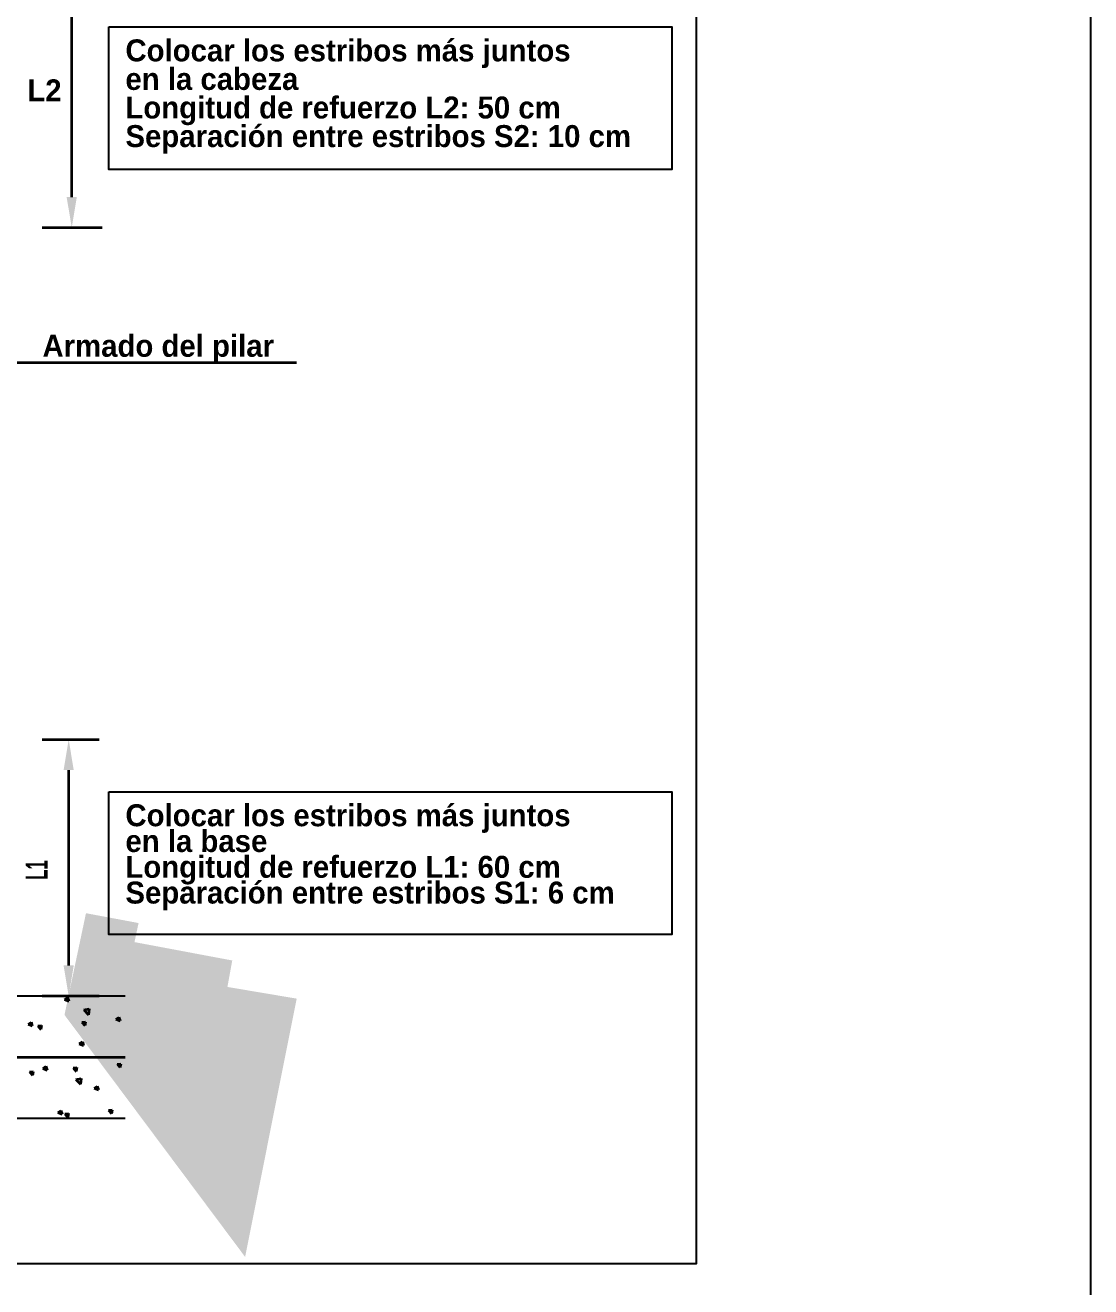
# Model space of a CAD drawing. Extents: x 2455 to 9764, y -806 to 181.
# Drawn here: x 4842.6 to 4848.36, y -577.06 to -570.25 of the extents above; entities that cross this region are included whole.
import ezdxf
from ezdxf.enums import TextEntityAlignment as Align

# ---------------------------------------------------------------- set-up
doc = ezdxf.new("R2010")
doc.units = 0
doc.header["$LTSCALE"] = 0.2
doc.header["$MEASUREMENT"] = 0
doc.linetypes.add('CONTINUA', pattern=[0])
doc.layers.add('0-CYPE2', color=4, linetype='CONTINUOUS', lineweight=35)
doc.layers.add('01_cartela', color=6, linetype='CONTINUOUS', plot=False)
for name, color, linetype in [('01_sombras', 250, 'CONTINUOUS'), ('07-TEXTOS', 7, 'CONTINUOUS'), ('CYPECABECERA', 2, 'CONTINUOUS')]:
    doc.layers.add(name, color=color, linetype=linetype)
doc.styles.add('BERNARDO', font='GOTHICB.TTF')

msp = doc.modelspace()

# ---------------------------------------------------------------- hatches: boundary and pattern name
at = {"layer": '01_sombras', "linetype": 'CONTINUA', "true_color": 0xc2c1b3, "transparency": 33554687}
h = msp.add_hatch(color=9, dxfattribs=at)
h.dxf.hatch_style = 1
edge = h.paths.add_edge_path()
edge.add_line((4843.7895, -576.8953), (4844.068, -575.5012))
edge.add_line((4844.068, -575.5012), (4843.694, -575.4382))
edge.add_line((4843.694, -575.4382), (4843.72, -575.2952))
edge.add_line((4843.72, -575.2952), (4843.192, -575.1962))
edge.add_line((4843.192, -575.1962), (4843.214, -575.0932))
edge.add_line((4843.214, -575.0932), (4842.93, -575.0402))
edge.add_line((4842.93, -575.0402), (4842.814, -575.5892))

# ---------------------------------------------------------------- linework, layer by layer
at = {"layer": '0-CYPE2', "linetype": 'Continuous'}
for p, q in [((4842.8531, -571.1746), (4842.8531, -570.0117)), ((4842.6936, -571.3393), (4843.0178, -571.3393)), ((4841.9197, -572.0675), (4842.6538, -572.0675)), ((4842.6538, -572.0675), (4844.0663, -572.0675)), ((4842.6936, -574.1028), (4843.0013, -574.1028)), ((4842.8366, -575.3222), (4842.8366, -574.2675)), ((4841.87, -575.8163), (4843.1412, -575.8163))]:
    msp.add_line(p, q, dxfattribs=at)
at = {"layer": '0-CYPE2', "color": 2, "linetype": 'Continuous'}
for p, q in [((4842.6936, -575.4869), (4843.0013, -575.4869)), ((4842.8139, -575.5062), (4842.8303, -575.4951)), ((4842.8139, -575.5062), (4842.837, -575.515)), ((4842.8303, -575.4951), (4842.837, -575.515)), ((4842.9184, -575.5616), (4842.9477, -575.5571)), ((4842.9184, -575.5616), (4842.9441, -575.5883)), ((4842.9477, -575.5571), (4842.9441, -575.5883)), ((4842.6173, -575.6388), (4842.6337, -575.6277)), ((4842.6173, -575.6388), (4842.6403, -575.6477)), ((4842.6337, -575.6277), (4842.6403, -575.6476)), ((4842.6709, -575.6482), (4842.6906, -575.6465)), ((4842.6709, -575.6482), (4842.6868, -575.6672)), ((4842.6906, -575.6465), (4842.6868, -575.6672)), ((4842.9072, -575.6276), (4842.9269, -575.6258)), ((4842.9072, -575.6276), (4842.9231, -575.6465)), ((4842.9269, -575.6258), (4842.9231, -575.6465)), ((4843.0907, -575.6124), (4843.1071, -575.6014)), ((4843.0907, -575.6124), (4843.1138, -575.6213)), ((4843.1071, -575.6014), (4843.1138, -575.6213)), ((4842.8941, -575.745), (4842.9104, -575.734)), ((4842.8941, -575.745), (4842.9171, -575.7539)), ((4842.9105, -575.734), (4842.9171, -575.7539)), ((4843.0978, -575.8547), (4843.1175, -575.853)), ((4843.1175, -575.853), (4843.1137, -575.8736)), ((4842.6252, -575.896), (4842.6449, -575.8943)), ((4842.6252, -575.896), (4842.6411, -575.915)), ((4842.6449, -575.8943), (4842.6411, -575.915)), ((4842.6974, -575.8777), (4842.7138, -575.8666)), ((4842.6974, -575.8777), (4842.7205, -575.8865)), ((4842.7138, -575.8666), (4842.7205, -575.8865)), ((4842.8615, -575.8753), (4842.8812, -575.8736)), ((4842.8615, -575.8754), (4842.8774, -575.8943)), ((4842.8812, -575.8736), (4842.8774, -575.8943)), ((4843.0978, -575.8547), (4843.1137, -575.8736)), ((4842.8748, -575.937), (4842.9041, -575.9325)), ((4842.8748, -575.937), (4842.9004, -575.9638)), ((4842.9041, -575.9325), (4842.9004, -575.9638)), ((4842.9742, -575.9839), (4842.9906, -575.9729)), ((4842.9742, -575.9839), (4842.9973, -575.9928)), ((4842.9906, -575.9729), (4842.9973, -575.9928)), ((4842.7776, -576.1166), (4842.794, -576.1055)), ((4842.7776, -576.1166), (4842.8007, -576.1254)), ((4842.794, -576.1055), (4842.8007, -576.1254)), ((4842.8158, -576.1231), (4842.8355, -576.1214)), ((4842.8158, -576.1231), (4842.8317, -576.1421)), ((4842.8355, -576.1214), (4842.8317, -576.1421)), ((4843.0521, -576.1025), (4843.0718, -576.1007)), ((4843.0521, -576.1025), (4843.0679, -576.1214)), ((4843.0718, -576.1007), (4843.0679, -576.1214))]:
    msp.add_line(p, q, dxfattribs=at)
at = {"layer": '0-CYPE2', "linetype": 'Continuous'}
for points in [[(4842.8256, -571.1746), (4842.8805, -571.1746), (4842.8531, -571.3393)], [(4842.8091, -574.2675), (4842.864, -574.2675), (4842.8366, -574.1028)], [(4842.8091, -575.3222), (4842.864, -575.3222), (4842.8366, -575.4869)]]:
    msp.add_solid(points, dxfattribs=at)
at = {"layer": '01_cartela', "color": 3}
msp.add_lwpolyline([(4817.7186, -561.0508), (4817.7186, -582.5858), (4848.3566, -582.5858), (4848.3566, -561.0508)], close=True, dxfattribs=at)
at = {"layer": '07-TEXTOS', "color": 5}
for p, q in [((4842.5289, -575.4869), (4843.1412, -575.4869)), ((4842.5289, -576.1458), (4843.1412, -576.1458))]:
    msp.add_line(p, q, dxfattribs=at)
for points in [[(4843.0532, -570.2562), (4846.0937, -570.2562), (4846.0937, -571.0266), (4843.0532, -571.0266), (4843.0532, -570.2562)], [(4843.0532, -574.3847), (4846.0937, -574.3847), (4846.0937, -575.1551), (4843.0532, -575.1551), (4843.0532, -574.3847)]]:
    msp.add_lwpolyline(points, close=True, dxfattribs=at)
at = {"layer": 'CYPECABECERA', "color": 7, "linetype": 'Continuous'}
msp.add_lwpolyline([(4839.5344, -567.4356), (4846.2247, -567.4356), (4846.2247, -576.9331), (4839.5344, -576.9331)], close=True, dxfattribs=at)

# ---------------------------------------------------------------- texts
at = {"layer": '07-TEXTOS', "color": 5, "style": 'BERNARDO'}
for s, height, p in [('Colocar los estribos más juntos ', 0.118507, (4843.1431, -570.4423)), ('en la cabeza', 0.118507, (4843.1431, -570.5965)), ('L2 ', 0.11851, (4842.6132, -570.6581)), ('Longitud de refuerzo L2: 50 cm', 0.118507, (4843.1431, -570.7507)), ('Separación entre estribos S2: 10 cm', 0.118507, (4843.1431, -570.9049)), ('Armado del pilar', 0.118507, (4842.695, -572.0368)), ('Colocar los estribos más juntos', 0.118507, (4843.1431, -574.5708)), ('en la base', 0.11851, (4843.1431, -574.7099)), ('Longitud de refuerzo L1: 60 cm', 0.118507, (4843.1431, -574.849)), ('Separación entre estribos S1: 6 cm', 0.118507, (4843.1431, -574.9881))]:
    msp.add_text(s, height=height, dxfattribs=at).set_placement(p)
at = {"layer": '07-TEXTOS', "color": 5, "style": 'BERNARDO', "width": 0.614838}
msp.add_text('L1 ', height=0.11851, rotation=90, dxfattribs=at).set_placement((4842.7231, -574.8598), (4842.7231, -574.7299), align=Align.FIT)

doc.saveas('drawing.dxf')
